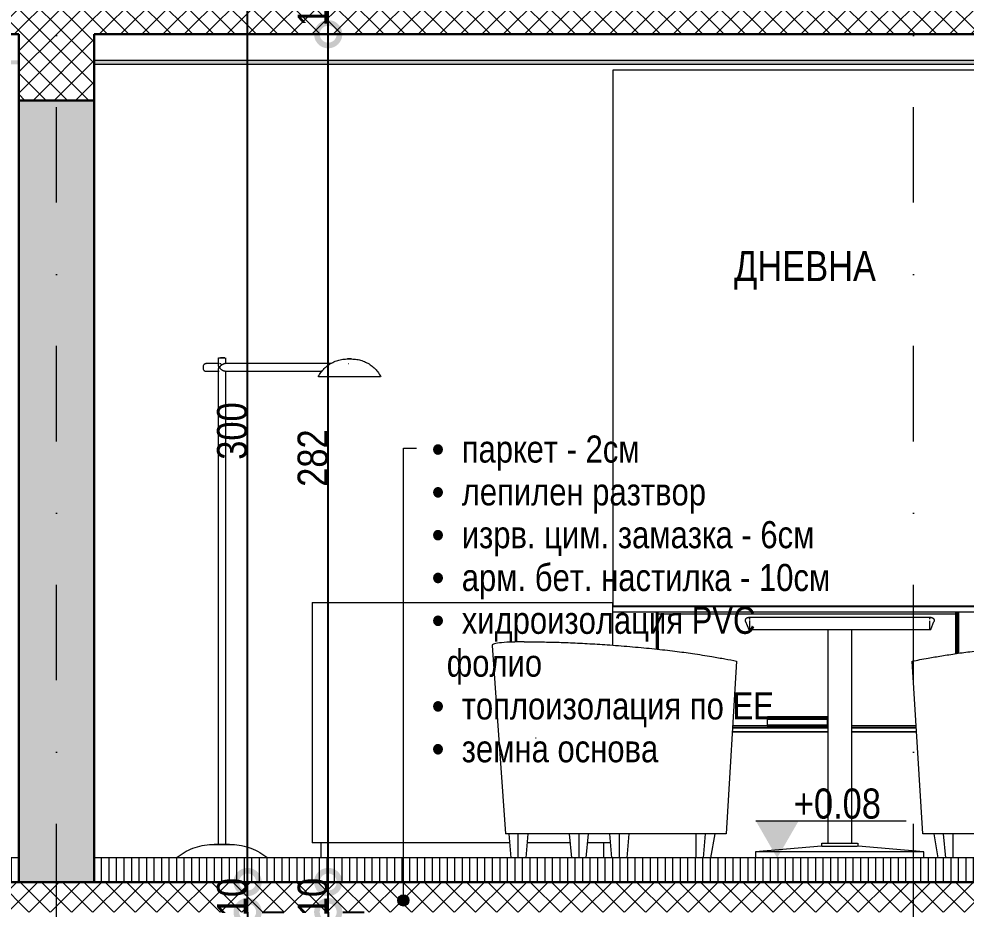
# Model space of a CAD drawing. Header units: centimetres. Extents: x 0 to 25250, y 0 to 2250.
# Drawn here: x 18758.3 to 19073.3, y 1381.4 to 1677.5 of the extents above; entities that cross this region are included whole.
import ezdxf

# ---------------------------------------------------------------- set-up
doc = ezdxf.new("R2010")
doc.units = ezdxf.units.CM
doc.linetypes.add('23-View-1$0$Dash', pattern=[31.75, 15.875, -15.875])
doc.linetypes.add('23-View-1$0$Dash dot', pattern=[79.375, 31.75, -23.8125, 0, -23.8125])
for name, color, linetype, lineweight in [('A-ANNO-DIMS', 7, 'Continuous', 9), ('A-ANNO-NOTE', 7, 'Continuous', 9), ('A-AREA-IDEN', 7, 'Continuous', 9), ('A-CLNG', 7, 'Continuous', 15), ('A-CLNG-PATT', 7, 'Continuous', 15), ('A-DETL', 7, 'Continuous', 9), ('A-FLOR-FNSH', 7, 'Continuous', 9), ('A-FLOR-LEVL', 7, 'Continuous', 9), ('A-FLOR-MCUT', 7, 'Continuous', 9), ('A-FLOR-PATT', 7, 'Continuous', 9), ('A-WALL', 7, 'Continuous', 9), ('A-WALL-PATT', 7, 'Continuous', 9), ('E-ELEC-EQPM', 7, 'Continuous', 9), ('E-LITE-EQPM', 7, 'Continuous', 9), ('G-ANNO-DIMS', 7, 'Continuous', 9), ('G-ANNO-TEXT', 7, 'Continuous', 9), ('I-FURN', 7, 'Continuous', 9), ('S-BEAM', 7, 'Continuous', 9), ('S-GRID', 7, 'Continuous', 9)]:
    doc.layers.add(name, color=color, linetype=linetype, lineweight=lineweight)
doc.styles.add('23-View-1$0$Arial Narrow', font='ARIALN.TTF', dxfattribs={"height": 10})
doc.styles.add('23-View-1$0$Arial Narrow_1', font='ARIALN.TTF', dxfattribs={"height": 10})
doc.styles.add('23-View-1$0$Arial Narrow_2', font='ARIALN.TTF', dxfattribs={"height": 9})
doc.dimstyles.new('23-View-1$0$TEC_DIM', dxfattribs={"dimscale": 30.48, "dimtxt": 10.23431, "dimasz": 0.492126, "dimexe": 0.393701, "dimexo": 0.246063, "dimgap": 0, "dimtad": 1, "dimdec": 0, "dimzin": 0, "dimdsep": 46, "dimtxsty": '23-View-1$0$Arial Narrow_1', "dimblk1": '23-View-1$0$_DotSmall', "dimblk2": '23-View-1$0$_DotSmall', "dimsah": 1, "dimcen": 0.09, "dimazin": 0, "dimtfac": 1, "dimtdec": 4, "dimtix": 1, "dimtmove": 0, "dimatfit": 3, "dimfxl": 1, "dimtvp": 1, "dimtolj": 1, "dimtzin": 0, "dimarcsym": 2})
pattern_1 = [(45, (18835.914, 1723.288), (-3.535534, 3.535534), []), (135, (18835.914, 1723.288), (-3.535534, -3.535534), [])]

# ---------------------------------------------------------------- blocks, each defined once
blk = doc.blocks.new('ШКАФ - ШКАФ-V1-Б-Б')
at = {"layer": 'I-FURN', "color": 253, "true_color": 0xaaaaaa}
for p, q in [((-649.09, 93), (-549.09, 93)), ((-649.09, 93), (-649.09, 13)), ((-549.09, 78.77), (-549.09, 93)), ((-583.44, 13), (-649.09, 13)), ((-646.09, 8), (-646.09, 13)), ((-563.3, 13), (-577.6, 13)), ((-549.85, 13), (-557.47, 13)), ((-552.09, 8), (-552.09, 13))]:
    blk.add_line(p, q, dxfattribs=at)
blk = doc.blocks.new('Furniture_Crescent_Armchair - 870x580x380mm-1673152-Б-Б')
at = {"layer": 'I-FURN', "color": 253, "true_color": 0xaaaaaa}
for p, q in [((-383.07, 79.85), (-378.82, 79.85)), ((-372.54, 16), (-368.16, 78.72)), ((-446.02, 16), (-449.48, 73.47)), ((-431.79, 16), (-446.02, 16)), ((-440.83, 8), (-442.24, 16)), ((-438.35, 8), (-439.06, 16)), ((-435.88, 8), (-435.88, 16)), ((-386.22, 16), (-431.79, 16)), ((-412.91, 8), (-413.62, 16)), ((-410.44, 8), (-410.44, 16)), ((-407.26, 16), (-407.96, 8)), ((-400.17, 16), (-399.46, 8)), ((-396.99, 8), (-396.99, 16)), ((-394.51, 8), (-393.81, 16)), ((-381.98, 16), (-386.22, 16)), ((-372.54, 16), (-381.98, 16)), ((-379.32, 8), (-380.03, 16)), ((-376.85, 16), (-376.85, 8)), ((-374.37, 8), (-373.67, 16)), ((-438.35, 8), (-440.83, 8)), ((-435.88, 8), (-438.35, 8)), ((-410.44, 8), (-412.91, 8)), ((-407.96, 8), (-410.44, 8)), ((-376.85, 8), (-379.32, 8)), ((-374.37, 8), (-376.85, 8))]:
    blk.add_line(p, q, dxfattribs=at)
at = {"layer": 'I-FURN', "color": 253, "true_color": 0xaaaaaa, "flags": 128}
blk.add_lwpolyline([(-382.77, 48), (-382.66, 48), (-382.56, 47.99)], dxfattribs=at)
at = {"layer": 'I-FURN', "color": 253, "true_color": 0xaaaaaa}
for points, knots in [([(-434.76, 76), (-433.97, 76.12), (-432.32, 76.35), (-428.74, 76.82), (-423.83, 77.39), (-417.42, 78.03), (-410.42, 78.63), (-403.07, 79.15), (-395.67, 79.55), (-389.98, 79.76), (-385.86, 79.84), (-383.97, 79.85), (-383.07, 79.85)], [0, 0, 0, 0, 0.058824, 0.117647, 0.235294, 0.352941, 0.470588, 0.602941, 0.735294, 0.867647, 0.933824, 1, 1, 1, 1]), ([(-368.21, 78.59), (-368.15, 78.68), (-368.13, 78.93), (-368.89, 79.29), (-371.03, 79.61), (-373.78, 79.78), (-376.5, 79.84), (-378.02, 79.85), (-378.82, 79.85)], [-0.5294118, -0.5294118, -0.5294118, -0.5294118, -0.4705882, -0.3529412, -0.2352941, -0.1176471, -0.0588235, 0, 0, 0, 0]), ([(-449.48, 73.47), (-447.86, 73.8), (-444.76, 74.38), (-439.75, 75.23), (-436.47, 75.74), (-434.76, 76)], [0, 0, 0, 0, 0.4, 0.7, 1, 1, 1, 1])]:
    blk.add_open_spline(points, degree=3, knots=knots, dxfattribs=at)
blk = doc.blocks.new('Furniture_Crescent_Armchair - 870x580x380mm-1824840-Б-Б')
at = {"layer": 'I-FURN', "color": 253, "true_color": 0xaaaaaa}
for p, q in [((-578.54, 79.85), (-574.3, 79.85)), ((-589.21, 78.72), (-584.82, 16)), ((-507.89, 73.47), (-511.35, 16)), ((-575.39, 16), (-584.82, 16)), ((-583.7, 16), (-582.99, 8)), ((-580.52, 8), (-580.52, 16)), ((-577.34, 16), (-578.04, 8)), ((-571.14, 16), (-575.39, 16)), ((-525.58, 16), (-571.14, 16)), ((-563.56, 16), (-562.86, 8)), ((-560.38, 16), (-560.38, 8)), ((-557.91, 8), (-557.2, 16)), ((-549.41, 8), (-550.11, 16)), ((-546.93, 16), (-546.93, 8)), ((-543.75, 16), (-544.46, 8)), ((-511.35, 16), (-525.58, 16)), ((-521.49, 16), (-521.49, 8)), ((-518.31, 16), (-519.02, 8)), ((-515.13, 16), (-516.54, 8)), ((-580.52, 8), (-582.99, 8)), ((-578.04, 8), (-580.52, 8)), ((-546.93, 8), (-549.41, 8)), ((-544.46, 8), (-546.93, 8)), ((-519.02, 8), (-521.49, 8)), ((-516.54, 8), (-519.02, 8))]:
    blk.add_line(p, q, dxfattribs=at)
at = {"layer": 'I-FURN', "color": 253, "true_color": 0xaaaaaa, "flags": 128}
blk.add_lwpolyline([(-574.8, 47.99), (-574.7, 48), (-574.6, 48)], dxfattribs=at)
at = {"layer": 'I-FURN', "color": 253, "true_color": 0xaaaaaa}
for points, knots in [([(-578.54, 79.85), (-579.45, 79.85), (-581.15, 79.84), (-584.14, 79.76), (-587.04, 79.55), (-589.02, 79.15), (-589.29, 78.79), (-589.16, 78.59)], [-1, -1, -1, -1, -0.9338235, -0.8676471, -0.7352941, -0.6029412, -0.4705882, -0.4705882, -0.4705882, -0.4705882]), ([(-574.3, 79.85), (-573.5, 79.85), (-571.83, 79.84), (-568.22, 79.78), (-563.26, 79.61), (-556.8, 79.29), (-549.78, 78.84), (-542.44, 78.26), (-535.08, 77.56), (-529.44, 76.92), (-525.37, 76.4), (-523.5, 76.13), (-522.61, 76)], [0, 0, 0, 0, 0.058824, 0.117647, 0.235294, 0.352941, 0.470588, 0.602941, 0.735294, 0.867647, 0.933824, 1, 1, 1, 1]), ([(-522.61, 76), (-520.33, 75.66), (-516.55, 75.06), (-511.71, 74.22), (-509.11, 73.72), (-507.89, 73.47)], [0, 0, 0, 0, 0.4, 0.7, 1, 1, 1, 1])]:
    blk.add_open_spline(points, degree=3, knots=knots, dxfattribs=at)
blk = doc.blocks.new('Furniture_Table_Cafe - Furniture_Table_Cafe-1825741-Б-Б')
at = {"layer": 'I-FURN', "color": 253, "true_color": 0xaaaaaa}
for p, q in [((-504.9, 86.64), (-503.89, 84)), ((-503.59, 88), (-503.59, 87.29)), ((-503.59, 87.01), (-503.59, 84)), ((-443.59, 87.43), (-443.59, 88)), ((-443.59, 84), (-443.59, 86.85)), ((-443.29, 84), (-442.27, 86.64)), ((-503.89, 84), (-473.59, 84)), ((-477.59, 84), (-477.59, 12.92)), ((-473.59, 84), (-443.29, 84)), ((-469.59, 12.92), (-469.59, 84)), ((-479.67, 12.92), (-479.67, 11.92)), ((-479.52, 12.92), (-473.59, 12.92)), ((-473.59, 12.92), (-467.66, 12.92)), ((-467.5, 11.92), (-467.5, 12.92)), ((-479.67, 11.92), (-501.59, 10)), ((-501.59, 10), (-501.59, 8)), ((-473.59, 10), (-501.43, 10)), ((-479.52, 11.92), (-473.59, 11.92)), ((-473.59, 11.92), (-467.66, 11.92)), ((-445.74, 10), (-473.59, 10)), ((-445.59, 10), (-467.5, 11.92)), ((-445.59, 8), (-445.59, 10))]:
    blk.add_line(p, q, dxfattribs=at)
at = {"layer": 'I-FURN', "color": 253, "true_color": 0xaaaaaa, "flags": 128}
for points in [[(-504.9, 86.64), (-504.91, 86.68), (-504.93, 86.72), (-504.94, 86.76), (-504.95, 86.79), (-504.95, 86.83), (-504.96, 86.87), (-504.96, 86.91), (-504.97, 86.95), (-504.97, 86.99), (-504.97, 87.03), (-504.96, 87.07), (-504.96, 87.11), (-504.96, 87.15), (-504.95, 87.19), (-504.94, 87.23), (-504.93, 87.27), (-504.92, 87.31), (-504.91, 87.35), (-504.89, 87.38), (-504.87, 87.42), (-504.86, 87.46), (-504.84, 87.49), (-504.82, 87.53), (-504.8, 87.56), (-504.77, 87.59), (-504.75, 87.62), (-504.72, 87.65), (-504.7, 87.68), (-504.67, 87.71), (-504.64, 87.74), (-504.61, 87.77), (-504.58, 87.79), (-504.55, 87.82), (-504.51, 87.84), (-504.48, 87.86), (-504.44, 87.88), (-504.41, 87.9), (-504.37, 87.91), (-504.34, 87.93), (-504.3, 87.94), (-504.26, 87.96), (-504.22, 87.97), (-504.18, 87.98), (-504.14, 87.98), (-504.1, 87.99), (-504.06, 88), (-504.02, 88), (-503.98, 88), (-503.97, 88)], [(-473.59, 88), (-474.8, 88), (-476.01, 88), (-477.22, 88), (-478.43, 88), (-479.62, 88), (-480.81, 88), (-481.98, 88), (-483.14, 88), (-484.29, 88), (-485.42, 88), (-486.53, 88), (-487.62, 88), (-488.68, 88), (-489.72, 88), (-490.74, 88), (-491.73, 88), (-492.69, 88), (-493.62, 88), (-494.52, 88), (-495.38, 88), (-496.21, 88), (-497, 88), (-497.76, 88), (-498.47, 88), (-499.15, 88), (-499.79, 88), (-500.38, 88), (-500.93, 88), (-501.44, 88), (-501.9, 88), (-502.32, 88), (-502.69, 88), (-503.02, 88), (-503.29, 88), (-503.53, 88), (-503.71, 88), (-503.84, 88), (-503.93, 88), (-503.97, 88), (-503.97, 88)], [(-503.97, 88), (-503.94, 88), (-503.87, 88), (-503.75, 88), (-503.58, 88), (-503.36, 88)], [(-443.21, 88), (-443.23, 88), (-443.3, 88), (-443.42, 88), (-443.59, 88), (-443.81, 88), (-444.08, 88), (-444.39, 88), (-444.75, 88), (-445.15, 88), (-445.6, 88), (-446.1, 88), (-446.64, 88), (-447.22, 88), (-447.85, 88), (-448.51, 88), (-449.22, 88), (-449.96, 88), (-450.75, 88), (-451.57, 88), (-452.42, 88), (-453.31, 88), (-454.23, 88), (-455.18, 88), (-456.16, 88), (-457.17, 88), (-458.21, 88), (-459.27, 88), (-460.35, 88), (-461.45, 88), (-462.58, 88), (-463.72, 88), (-464.88, 88), (-466.05, 88), (-467.23, 88), (-468.42, 88), (-469.62, 88), (-470.83, 88), (-472.04, 88), (-473.26, 88), (-473.59, 88)], [(-443.8, 88), (-443.65, 88), (-443.47, 88), (-443.33, 88), (-443.25, 88), (-443.21, 88), (-443.21, 88)], [(-443.21, 88), (-443.17, 88), (-443.13, 88), (-443.09, 87.99), (-443.05, 87.99), (-443.01, 87.98), (-442.97, 87.97), (-442.93, 87.96), (-442.89, 87.95), (-442.85, 87.94), (-442.82, 87.92), (-442.78, 87.9), (-442.74, 87.89), (-442.71, 87.87), (-442.68, 87.85), (-442.64, 87.83), (-442.61, 87.8), (-442.58, 87.78), (-442.55, 87.75), (-442.52, 87.72), (-442.49, 87.7), (-442.46, 87.67), (-442.44, 87.64), (-442.41, 87.61), (-442.39, 87.57), (-442.36, 87.54), (-442.34, 87.51), (-442.32, 87.47), (-442.31, 87.44), (-442.29, 87.4), (-442.27, 87.36), (-442.26, 87.32), (-442.25, 87.29), (-442.24, 87.25), (-442.23, 87.21), (-442.22, 87.17), (-442.21, 87.13), (-442.21, 87.09), (-442.21, 87.05), (-442.21, 87.01), (-442.21, 86.97), (-442.21, 86.93), (-442.21, 86.89), (-442.22, 86.85), (-442.22, 86.81), (-442.23, 86.77), (-442.24, 86.73), (-442.25, 86.7), (-442.27, 86.66), (-442.27, 86.64)]]:
    blk.add_lwpolyline(points, dxfattribs=at)
blk = doc.blocks.new('Fireplace - Type 1-2346596-Б-Б')
at = {"layer": 'E-ELEC-EQPM', "color": 254, "true_color": 0xcccccc}
for p, q in [((-549.09, 270), (-549.09, 91.71)), ((-419.09, 270), (-549.09, 270)), ((-419.09, 270), (-419.09, 91.71)), ((-419.09, 91.71), (-549.09, 91.71)), ((-549.09, 91.68), (-419.09, 91.68)), ((-549.09, 89.72), (-549.09, 91.68)), ((-419.09, 89.72), (-419.09, 91.68)), ((-419.09, 89.72), (-549.09, 89.72)), ((-534.62, 89.72), (-534.62, 77.49)), ((-534.62, 89.72), (-534.62, 77.49)), ((-534.57, 89.72), (-534.57, 77.48)), ((-534.55, 89.72), (-534.55, 77.48)), ((-534.55, 89.72), (-534.55, 77.48)), ((-534.54, 77.48), (-534.54, 89.68)), ((-534.54, 89.68), (-534.54, 89.02)), ((-534.54, 89.02), (-534.54, 89.68)), ((-534.54, 77.48), (-534.54, 89.02)), ((-534.54, 89.02), (-534.49, 89.02)), ((-534.49, 89.02), (-534.54, 89.02)), ((-534.52, 77.48), (-534.52, 89.72)), ((-534.52, 77.48), (-534.52, 89.72)), ((-534.49, 89.67), (-534.48, 89.71)), ((-534.48, 89.71), (-534.49, 89.67)), ((-534.49, 77.48), (-534.49, 89.67)), ((-534.49, 89.02), (-534.49, 89.67)), ((-534.49, 89.67), (-534.49, 89.02)), ((-534.49, 77.48), (-534.49, 89.02)), ((-534.48, 89.71), (-534.44, 89.73)), ((-534.44, 89.73), (-534.48, 89.71)), ((-534.48, 77.47), (-534.48, 89.71)), ((-534.45, 89.72), (-534.45, 77.47)), ((-534.45, 89.72), (-534.45, 77.47)), ((-534.45, 77.47), (-534.45, 89.72)), ((-534.44, 77.47), (-534.44, 89.72)), ((-534.12, 77.44), (-534.12, 89.72)), ((-534.1, 89.72), (-534.1, 89.12)), ((-534.1, 89.12), (-534.1, 89.72)), ((-434.44, 89.12), (-534.1, 89.12)), ((-434.44, 89.12), (-534.1, 89.12)), ((-534.04, 77.43), (-534.05, 89.72)), ((-534.05, 89.72), (-534.04, 77.43)), ((-434.94, 75.97), (-434.94, 89.72)), ((-434.58, 89.72), (-434.58, 76.02)), ((-434.58, 76.02), (-434.58, 89.72)), ((-434.54, 76.03), (-434.54, 89.72)), ((-434.51, 76.03), (-434.51, 89.72)), ((-434.51, 89.72), (-434.51, 76.03)), ((-434.44, 89.72), (-434.44, 89.12)), ((-434.44, 89.12), (-434.44, 89.72)), ((-434.19, 89.73), (-434.15, 89.71)), ((-434.15, 89.71), (-434.19, 89.73)), ((-434.19, 89.72), (-434.19, 76.08)), ((-434.18, 76.08), (-434.18, 89.72)), ((-434.18, 76.08), (-434.18, 89.72)), ((-434.18, 89.72), (-434.18, 76.08)), ((-434.15, 89.71), (-434.15, 76.08)), ((-434.15, 89.71), (-434.14, 89.67)), ((-434.14, 89.67), (-434.15, 89.71)), ((-434.14, 89.67), (-434.14, 76.09)), ((-434.14, 89.67), (-434.14, 89.02)), ((-434.14, 89.02), (-434.14, 89.67)), ((-434.14, 89.02), (-434.14, 76.09)), ((-434.14, 89.02), (-434.09, 89.02)), ((-434.09, 89.02), (-434.14, 89.02)), ((-434.11, 89.72), (-434.11, 76.09)), ((-434.11, 89.72), (-434.11, 76.09)), ((-434.09, 89.68), (-434.09, 76.09)), ((-434.09, 89.02), (-434.09, 89.68)), ((-434.09, 89.68), (-434.09, 89.02)), ((-434.09, 89.02), (-434.09, 76.09)), ((-434.08, 76.09), (-434.08, 89.72)), ((-434.08, 76.09), (-434.08, 89.72)), ((-434.06, 76.1), (-434.06, 89.72)), ((-434.01, 76.1), (-434.01, 89.72)), ((-434.01, 76.1), (-434.01, 89.72)), ((-497.67, 54.19), (-497.67, 54.99)), ((-497.67, 54.99), (-477.67, 54.99)), ((-497.67, 54.99), (-497.67, 54.49)), ((-496.17, 54.99), (-497.67, 54.99)), ((-497.67, 54.99), (-497.67, 54.99)), ((-497.67, 54.49), (-497.67, 54.19)), ((-477.67, 54.49), (-497.67, 54.49)), ((-497.67, 54.49), (-496.17, 54.49)), ((-497.67, 54.49), (-497.67, 54.49)), ((-497.67, 52.19), (-497.67, 54.19)), ((-497.67, 54.19), (-477.67, 54.19)), ((-497.67, 54.19), (-477.67, 54.19)), ((-497.67, 52.19), (-497.67, 54.19)), ((-496.97, 54.99), (-496.17, 54.99)), ((-496.97, 54.49), (-496.97, 54.99)), ((-496.97, 54.99), (-478.37, 54.99)), ((-496.97, 54.99), (-496.97, 54.99)), ((-496.97, 54.49), (-496.97, 54.99)), ((-496.17, 54.49), (-496.97, 54.49)), ((-496.97, 54.49), (-496.97, 54.49)), ((-478.37, 54.49), (-496.97, 54.49)), ((-479.17, 54.99), (-496.17, 54.99)), ((-496.17, 54.99), (-496.17, 54.49)), ((-496.17, 54.99), (-496.17, 54.49)), ((-496.17, 54.99), (-479.17, 54.99)), ((-496.17, 54.49), (-479.17, 54.49)), ((-479.17, 54.49), (-496.17, 54.49)), ((-479.17, 54.99), (-479.17, 54.49)), ((-477.67, 54.99), (-479.17, 54.99)), ((-479.17, 54.99), (-478.37, 54.99)), ((-479.17, 54.49), (-479.17, 54.99)), ((-479.17, 54.49), (-477.67, 54.49)), ((-478.37, 54.49), (-479.17, 54.49)), ((-478.37, 54.99), (-478.37, 54.49)), ((-478.37, 54.99), (-478.37, 54.99)), ((-478.37, 54.99), (-478.37, 54.49)), ((-478.37, 54.49), (-478.37, 54.49)), ((-477.67, 54.49), (-477.67, 54.99)), ((-477.67, 54.99), (-477.67, 54.99)), ((-477.67, 54.19), (-477.67, 54.99)), ((-477.67, 54.49), (-477.67, 54.49)), ((-477.67, 54.49), (-477.67, 54.19)), ((-477.67, 52.19), (-477.67, 54.19)), ((-477.67, 54.19), (-477.67, 52.19)), ((-509.22, 51.36), (-477.59, 51.36)), ((-509.22, 51.35), (-477.59, 51.35)), ((-509.22, 51.26), (-477.59, 51.26)), ((-509.22, 51.24), (-477.59, 51.24)), ((-477.59, 51.94), (-509.18, 51.94)), ((-509.18, 51.94), (-477.59, 51.94)), ((-477.67, 52.19), (-497.67, 52.19)), ((-497.67, 52.19), (-497.67, 51.38)), ((-497.67, 51.88), (-497.67, 52.19)), ((-497.67, 52.19), (-477.67, 52.19)), ((-497.67, 51.88), (-477.67, 51.88)), ((-477.67, 51.38), (-497.67, 51.38)), ((-477.67, 51.88), (-477.67, 52.19)), ((-477.67, 52.19), (-477.67, 51.38)), ((-448.19, 51.94), (-469.59, 51.94)), ((-469.59, 51.94), (-448.19, 51.94)), ((-469.59, 51.36), (-448.15, 51.36)), ((-469.59, 51.35), (-448.15, 51.35)), ((-469.59, 51.26), (-448.15, 51.26)), ((-469.59, 51.24), (-448.15, 51.24)), ((-477.59, 50), (-509.3, 50)), ((-509.3, 50), (-477.59, 50)), ((-448.07, 50), (-469.59, 50)), ((-469.59, 50), (-448.07, 50)), ((-419.09, 8), (-419.09, 16))]:
    blk.add_line(p, q, dxfattribs=at)
at = {"layer": 'E-ELEC-EQPM', "color": 254, "true_color": 0xcccccc, "flags": 128}
for points in [[(-534.54, 89.68), (-534.54, 89.7), (-534.53, 89.72)], [(-534.54, 89.02), (-534.54, 89.19), (-534.54, 89.35), (-534.54, 89.52), (-534.54, 89.68)], [(-534.49, 89.02), (-534.5, 89.02), (-534.52, 89.02), (-534.53, 89.02), (-534.54, 89.02)], [(-534.48, 89.71), (-534.48, 89.7), (-534.49, 89.69), (-534.49, 89.68), (-534.49, 89.67)], [(-534.49, 89.67), (-534.49, 89.51), (-534.49, 89.35), (-534.49, 89.19), (-534.49, 89.02)], [(-534.45, 89.72), (-534.46, 89.72), (-534.47, 89.72), (-534.48, 89.71)], [(-434.15, 89.71), (-434.16, 89.72), (-434.17, 89.72), (-434.18, 89.72)], [(-434.14, 89.67), (-434.14, 89.68), (-434.14, 89.69), (-434.15, 89.7), (-434.15, 89.71)], [(-434.14, 89.02), (-434.14, 89.19), (-434.14, 89.35), (-434.14, 89.51), (-434.14, 89.67)], [(-434.09, 89.02), (-434.1, 89.02), (-434.11, 89.02), (-434.12, 89.02), (-434.14, 89.02)], [(-434.1, 89.72), (-434.09, 89.7), (-434.09, 89.68)], [(-434.09, 89.68), (-434.09, 89.52), (-434.09, 89.35), (-434.09, 89.19), (-434.09, 89.02)]]:
    blk.add_lwpolyline(points, dxfattribs=at)
blk = doc.blocks.new('Spot Elevations - ELEVATION_PROJECT-150941-Б-Б')
at = {"layer": 'A-ANNO-NOTE'}
blk.add_hatch(color=256, dxfattribs=at).paths.add_polyline_path([(-428.74, 312.39), (-414.43, 312.39), (-421.59, 300)])
blk.add_line((-428.74, 312.39), (-378.74, 312.39), dxfattribs=at)
blk = doc.blocks.new('23-View-1$0$_DotSmall')
at = {"color": 0, "linetype": 'ByBlock', "const_width": 0.5}
blk.add_lwpolyline([(-0.0625, 0, 1), (0.0625, 0, 1)], format="xyb", close=True, dxfattribs=at)
blk = doc.blocks.new('*D3228')
at = {"layer": 'A-ANNO-DIMS', "color": 0, "lineweight": -2, "transparency": 16777216}
for p, q in [((18861.18, 1390.39), (18861.18, 1405.39)), ((18861.18, 1380.39), (18861.18, 1390.39)), ((18866.03, 1390.39), (18873.18, 1390.39)), ((18861.18, 1380.39), (18861.18, 1365.39)), ((18866.03, 1380.39), (18873.18, 1380.39))]:
    blk.add_line(p, q, dxfattribs=at)
at = {"layer": 'A-ANNO-DIMS', "color": 0, "lineweight": -2, "transparency": 16777216, "xscale": 15, "yscale": 15, "zscale": 15}
for p, rotation in [((18861.18, 1390.39), 270), ((18861.18, 1380.39), 90)]:
    blk.add_blockref('23-View-1$0$_DotSmall', p, dxfattribs=dict(at, rotation=rotation))
at = {"layer": 'A-ANNO-DIMS', "color": 0, "transparency": 16777216, "insert": (18856.07, 1385.39), "char_height": 10, "width": 15.2053, "attachment_point": 5, "rotation": 90, "style": '23-View-1$0$Arial Narrow_1'}
blk.add_mtext('\\A1;10', dxfattribs=at)
blk = doc.blocks.new('*D3229')
at = {"layer": 'A-ANNO-DIMS', "color": 0, "lineweight": -2, "transparency": 16777216}
for p, q in [((18861.18, 1390.39), (18861.18, 1672.39)), ((18866.03, 1672.39), (18873.18, 1672.39)), ((18866.03, 1390.39), (18873.18, 1390.39))]:
    blk.add_line(p, q, dxfattribs=at)
at = {"layer": 'A-ANNO-DIMS', "color": 0, "lineweight": -2, "transparency": 16777216, "xscale": 15, "yscale": 15, "zscale": 15}
for p, rotation in [((18861.18, 1672.39), 90), ((18861.18, 1390.39), 270)]:
    blk.add_blockref('23-View-1$0$_DotSmall', p, dxfattribs=dict(at, rotation=rotation))
at = {"layer": 'A-ANNO-DIMS', "color": 0, "transparency": 16777216, "insert": (18856.07, 1531.39), "char_height": 10, "width": 22.8079, "attachment_point": 5, "rotation": 90, "style": '23-View-1$0$Arial Narrow_1'}
blk.add_mtext('\\A1;282', dxfattribs=at)
blk = doc.blocks.new('*D3230')
at = {"layer": 'A-ANNO-DIMS', "color": 0, "lineweight": -2, "transparency": 16777216}
for p, q in [((18861.18, 1672.39), (18861.18, 1690.39)), ((18866.03, 1690.39), (18873.18, 1690.39)), ((18866.03, 1672.39), (18873.18, 1672.39))]:
    blk.add_line(p, q, dxfattribs=at)
at = {"layer": 'A-ANNO-DIMS', "color": 0, "lineweight": -2, "transparency": 16777216, "xscale": 15, "yscale": 15, "zscale": 15}
for p, rotation in [((18861.18, 1690.39), 90), ((18861.18, 1672.39), 270)]:
    blk.add_blockref('23-View-1$0$_DotSmall', p, dxfattribs=dict(at, rotation=rotation))
at = {"layer": 'A-ANNO-DIMS', "color": 0, "transparency": 16777216, "insert": (18856.07, 1681.39), "char_height": 10, "width": 15.2053, "attachment_point": 5, "rotation": 90, "style": '23-View-1$0$Arial Narrow_1'}
blk.add_mtext('\\A1;18', dxfattribs=at)
blk = doc.blocks.new('*D3236')
at = {"layer": 'A-ANNO-DIMS', "color": 0, "lineweight": -2, "transparency": 16777216}
for p, q in [((18834.37, 1390.39), (18834.37, 1405.39)), ((18834.37, 1380.39), (18834.37, 1390.39)), ((18839.22, 1390.39), (18846.37, 1390.39)), ((18834.37, 1380.39), (18834.37, 1365.39)), ((18839.22, 1380.39), (18846.37, 1380.39))]:
    blk.add_line(p, q, dxfattribs=at)
at = {"layer": 'A-ANNO-DIMS', "color": 0, "lineweight": -2, "transparency": 16777216, "xscale": 15, "yscale": 15, "zscale": 15}
for p, rotation in [((18834.37, 1390.39), 270), ((18834.37, 1380.39), 90)]:
    blk.add_blockref('23-View-1$0$_DotSmall', p, dxfattribs=dict(at, rotation=rotation))
at = {"layer": 'A-ANNO-DIMS', "color": 0, "transparency": 16777216, "insert": (18829.27, 1385.39), "char_height": 10, "width": 15.2053, "attachment_point": 5, "rotation": 90, "style": '23-View-1$0$Arial Narrow_1'}
blk.add_mtext('\\A1;10', dxfattribs=at)
blk = doc.blocks.new('*D3237')
at = {"layer": 'A-ANNO-DIMS', "color": 0, "lineweight": -2, "transparency": 16777216}
for p, q in [((18834.37, 1390.39), (18834.37, 1690.39)), ((18839.22, 1690.39), (18846.37, 1690.39)), ((18839.22, 1390.39), (18846.37, 1390.39))]:
    blk.add_line(p, q, dxfattribs=at)
at = {"layer": 'A-ANNO-DIMS', "color": 0, "lineweight": -2, "transparency": 16777216, "xscale": 15, "yscale": 15, "zscale": 15}
for p, rotation in [((18834.37, 1690.39), 90), ((18834.37, 1390.39), 270)]:
    blk.add_blockref('23-View-1$0$_DotSmall', p, dxfattribs=dict(at, rotation=rotation))
at = {"layer": 'A-ANNO-DIMS', "color": 0, "transparency": 16777216, "insert": (18829.27, 1540.39), "char_height": 10, "width": 22.8079, "attachment_point": 5, "rotation": 90, "style": '23-View-1$0$Arial Narrow_1'}
blk.add_mtext('\\A1;300', dxfattribs=at)
blk = doc.blocks.new('Stehleuchte Verlängerungsarm - 1521lm _ 2700K _ 1600x600mm-1640303-Б-Б')
at = {"layer": 'E-LITE-EQPM', "lineweight": 5}
for p, q in [((-680.37, 174.35), (-680.37, 172.06)), ((-680.17, 174.35), (-679.99, 174.35)), ((-679.99, 174.35), (-678.15, 174.35)), ((-679.65, 174.35), (-679.72, 174.35)), ((-679.49, 174.35), (-679.59, 174.35)), ((-679.23, 174.35), (-679.48, 174.35)), ((-678.64, 174.35), (-679.21, 174.35)), ((-678.15, 174.35), (-678.54, 174.35)), ((-677.76, 172.4), (-677.76, 174.35)), ((-680, 172.44), (-684.47, 172.44)), ((-680.37, 170.29), (-680.37, 12.48)), ((-642.9, 172.44), (-678.16, 172.44)), ((-636.93, 172.39), (-637.13, 172.4)), ((-684.47, 169.9), (-680, 169.9)), ((-678.16, 169.9), (-645.75, 169.9)), ((-677.76, 12.48), (-677.76, 169.95)), ((-644.03, 168), (-646.95, 168)), ((-626.36, 168), (-644.03, 168))]:
    blk.add_line(p, q, dxfattribs=at)
at = {"layer": 'E-LITE-EQPM', "lineweight": 5, "flags": 128}
for points in [[(-647.08, 168), (-646.87, 168.39), (-646.65, 168.76), (-646.42, 169.13), (-646.17, 169.49), (-645.9, 169.83), (-645.62, 170.17), (-645.33, 170.5), (-645.03, 170.81), (-644.71, 171.11), (-644.39, 171.4), (-644.05, 171.67), (-643.7, 171.93), (-643.34, 172.18), (-642.97, 172.41), (-642.59, 172.63), (-642.2, 172.83), (-641.81, 173.02), (-641.4, 173.19), (-641, 173.34), (-640.58, 173.48), (-640.16, 173.6), (-639.74, 173.71), (-639.31, 173.79), (-638.88, 173.86), (-638.45, 173.92), (-638.01, 173.95), (-637.57, 173.97), (-637.35, 173.97)], [(-637.14, 173.97), (-637.16, 173.97), (-637.18, 173.97), (-637.2, 173.97), (-637.22, 173.97), (-637.23, 173.97), (-637.25, 173.97), (-637.26, 173.97), (-637.27, 173.97), (-637.29, 173.97), (-637.3, 173.97), (-637.31, 173.97), (-637.32, 173.97), (-637.32, 173.97), (-637.33, 173.97), (-637.34, 173.97), (-637.34, 173.97), (-637.34, 173.97), (-637.35, 173.97), (-637.35, 173.97), (-637.35, 173.97)], [(-637.35, 173.97), (-637.35, 173.97), (-637.35, 173.97), (-637.34, 173.97), (-637.34, 173.97), (-637.33, 173.97), (-637.33, 173.97), (-637.32, 173.97), (-637.31, 173.97), (-637.3, 173.97), (-637.29, 173.97), (-637.28, 173.97), (-637.27, 173.97), (-637.26, 173.97), (-637.24, 173.97), (-637.23, 173.97), (-637.21, 173.97), (-637.19, 173.97), (-637.18, 173.97), (-637.16, 173.97), (-637.14, 173.97), (-637.12, 173.97), (-637.1, 173.97), (-637.07, 173.97), (-637.05, 173.97), (-637.03, 173.97), (-637.01, 173.97), (-636.98, 173.97), (-636.96, 173.97), (-636.93, 173.97), (-636.91, 173.97), (-636.88, 173.97), (-636.85, 173.97), (-636.83, 173.97), (-636.8, 173.97), (-636.77, 173.97), (-636.75, 173.97), (-636.72, 173.97), (-636.69, 173.97), (-636.66, 173.97), (-636.63, 173.97), (-636.61, 173.97), (-636.58, 173.97), (-636.55, 173.97), (-636.52, 173.97), (-636.5, 173.97), (-636.47, 173.97), (-636.44, 173.97), (-636.42, 173.97), (-636.39, 173.97), (-636.37, 173.97), (-636.34, 173.97), (-636.32, 173.97), (-636.29, 173.97), (-636.27, 173.97), (-636.25, 173.97), (-636.22, 173.97), (-636.2, 173.97), (-636.18, 173.97), (-636.16, 173.97)], [(-635.96, 173.97), (-635.96, 173.97), (-635.96, 173.97), (-635.97, 173.97), (-635.97, 173.97), (-635.97, 173.97), (-635.98, 173.97), (-635.99, 173.97), (-636, 173.97), (-636.01, 173.97), (-636.02, 173.97), (-636.03, 173.97), (-636.04, 173.97), (-636.05, 173.97), (-636.07, 173.97), (-636.08, 173.97), (-636.1, 173.97), (-636.12, 173.97), (-636.13, 173.97), (-636.15, 173.97), (-636.17, 173.97), (-636.19, 173.97), (-636.21, 173.97), (-636.23, 173.97), (-636.26, 173.97), (-636.28, 173.97), (-636.3, 173.97), (-636.33, 173.97), (-636.35, 173.97), (-636.38, 173.97), (-636.4, 173.97), (-636.43, 173.97), (-636.46, 173.97), (-636.48, 173.97), (-636.51, 173.97), (-636.54, 173.97), (-636.56, 173.97), (-636.59, 173.97), (-636.62, 173.97), (-636.65, 173.97), (-636.67, 173.97), (-636.7, 173.97), (-636.73, 173.97), (-636.76, 173.97), (-636.78, 173.97), (-636.81, 173.97), (-636.84, 173.97), (-636.87, 173.97), (-636.89, 173.97), (-636.92, 173.97), (-636.94, 173.97), (-636.97, 173.97), (-636.99, 173.97), (-637.02, 173.97), (-637.04, 173.97), (-637.06, 173.97), (-637.08, 173.97), (-637.11, 173.97), (-637.13, 173.97), (-637.14, 173.97)], [(-636.16, 173.97), (-636.14, 173.97), (-636.13, 173.97), (-636.11, 173.97), (-636.09, 173.97), (-636.08, 173.97), (-636.06, 173.97), (-636.05, 173.97), (-636.03, 173.97), (-636.02, 173.97), (-636.01, 173.97), (-636, 173.97), (-635.99, 173.97), (-635.99, 173.97), (-635.98, 173.97), (-635.97, 173.97), (-635.97, 173.97), (-635.96, 173.97), (-635.96, 173.97), (-635.96, 173.97), (-635.96, 173.97)], [(-635.96, 173.97), (-635.52, 173.96), (-635.09, 173.94), (-634.65, 173.89), (-634.22, 173.83), (-633.79, 173.75), (-633.37, 173.66), (-632.94, 173.55), (-632.53, 173.42), (-632.12, 173.27), (-631.71, 173.11), (-631.31, 172.93), (-630.92, 172.74), (-630.54, 172.53), (-630.16, 172.3), (-629.8, 172.06), (-629.44, 171.81), (-629.1, 171.54), (-628.76, 171.26), (-628.44, 170.97), (-628.13, 170.66), (-627.83, 170.34), (-627.55, 170.01), (-627.28, 169.67), (-627.02, 169.32), (-626.78, 168.95), (-626.55, 168.58), (-626.34, 168.2), (-626.23, 168)], [(-694.31, 8), (-693.67, 8.5), (-693.02, 8.96), (-692.34, 9.41), (-691.65, 9.82), (-690.94, 10.21), (-690.22, 10.57), (-689.48, 10.9), (-688.73, 11.2), (-687.97, 11.47), (-687.2, 11.71), (-686.42, 11.92), (-685.63, 12.09), (-684.84, 12.24), (-684.04, 12.35), (-683.24, 12.43), (-682.43, 12.48), (-681.62, 12.5), (-681.61, 12.5)], [(-677.27, 12.5), (-677.35, 12.5), (-677.42, 12.5), (-677.5, 12.5), (-677.58, 12.5), (-677.67, 12.5), (-677.75, 12.5), (-677.84, 12.5), (-677.93, 12.5), (-678.02, 12.5), (-678.11, 12.5), (-678.21, 12.5), (-678.31, 12.5), (-678.4, 12.5), (-678.5, 12.5), (-678.6, 12.5), (-678.7, 12.5), (-678.8, 12.5), (-678.9, 12.5), (-679.01, 12.5), (-679.11, 12.5), (-679.21, 12.5), (-679.31, 12.5), (-679.41, 12.5), (-679.51, 12.5), (-679.61, 12.5), (-679.71, 12.5), (-679.81, 12.5), (-679.9, 12.5), (-680, 12.5), (-680.09, 12.5), (-680.19, 12.5), (-680.28, 12.5), (-680.36, 12.5), (-680.45, 12.5), (-680.53, 12.5), (-680.62, 12.5), (-680.7, 12.5), (-680.77, 12.5), (-680.85, 12.5), (-680.92, 12.5), (-680.99, 12.5), (-681.05, 12.5), (-681.11, 12.5), (-681.17, 12.5), (-681.23, 12.5), (-681.28, 12.5), (-681.33, 12.5), (-681.37, 12.5), (-681.41, 12.5), (-681.45, 12.5), (-681.48, 12.5), (-681.51, 12.5), (-681.54, 12.5), (-681.56, 12.5), (-681.58, 12.5), (-681.59, 12.5), (-681.6, 12.5), (-681.61, 12.5), (-681.61, 12.5)], [(-681.61, 12.5), (-681.61, 12.5), (-681.6, 12.5), (-681.59, 12.5), (-681.58, 12.5), (-681.56, 12.5), (-681.54, 12.5), (-681.51, 12.5), (-681.48, 12.5), (-681.45, 12.5), (-681.41, 12.5), (-681.37, 12.5), (-681.32, 12.5), (-681.27, 12.5), (-681.22, 12.5), (-681.17, 12.5), (-681.11, 12.5), (-681.04, 12.5), (-680.98, 12.5), (-680.91, 12.5), (-680.87, 12.5)], [(-680.87, 12.5), (-680.79, 12.5), (-680.72, 12.5), (-680.64, 12.5), (-680.56, 12.5), (-680.47, 12.5), (-680.39, 12.5), (-680.3, 12.5), (-680.21, 12.5), (-680.12, 12.5), (-680.02, 12.5), (-679.93, 12.5), (-679.83, 12.5), (-679.74, 12.5), (-679.64, 12.5), (-679.54, 12.5), (-679.44, 12.5), (-679.34, 12.5), (-679.24, 12.5), (-679.13, 12.5), (-679.03, 12.5), (-678.93, 12.5), (-678.83, 12.5), (-678.73, 12.5), (-678.63, 12.5), (-678.53, 12.5), (-678.43, 12.5), (-678.33, 12.5), (-678.24, 12.5), (-678.14, 12.5), (-678.05, 12.5), (-677.95, 12.5), (-677.86, 12.5), (-677.78, 12.5), (-677.69, 12.5), (-677.61, 12.5), (-677.52, 12.5), (-677.44, 12.5), (-677.37, 12.5), (-677.29, 12.5), (-677.22, 12.5), (-677.15, 12.5), (-677.09, 12.5), (-677.03, 12.5), (-676.97, 12.5), (-676.91, 12.5), (-676.86, 12.5), (-676.81, 12.5), (-676.77, 12.5), (-676.73, 12.5), (-676.69, 12.5), (-676.66, 12.5), (-676.63, 12.5), (-676.6, 12.5), (-676.58, 12.5), (-676.56, 12.5), (-676.55, 12.5), (-676.54, 12.5), (-676.53, 12.5), (-676.53, 12.5)], [(-676.53, 12.5), (-676.53, 12.5), (-676.54, 12.5), (-676.55, 12.5), (-676.56, 12.5), (-676.58, 12.5), (-676.6, 12.5), (-676.63, 12.5), (-676.66, 12.5), (-676.69, 12.5), (-676.73, 12.5), (-676.77, 12.5), (-676.82, 12.5), (-676.87, 12.5), (-676.92, 12.5), (-676.97, 12.5), (-677.03, 12.5), (-677.09, 12.5), (-677.16, 12.5), (-677.23, 12.5), (-677.27, 12.5)], [(-676.53, 12.5), (-675.72, 12.48), (-674.92, 12.43), (-674.11, 12.35), (-673.31, 12.24), (-672.52, 12.09), (-671.73, 11.92), (-670.95, 11.71), (-670.18, 11.47), (-669.42, 11.2), (-668.67, 10.9), (-667.93, 10.57), (-667.21, 10.22), (-666.5, 9.83), (-665.81, 9.41), (-665.13, 8.97), (-664.48, 8.5), (-663.84, 8.01), (-663.83, 8)]]:
    blk.add_lwpolyline(points, dxfattribs=at)
at = {"layer": 'E-LITE-EQPM', "lineweight": 5}
for start_param, end_param in [(6.058786, 7.853982), (1.570796, 3.365992)]:
    blk.add_ellipse((-684.47, 171.17), major_axis=(0, 1.27), ratio=0.707107, start_param=start_param, end_param=end_param, dxfattribs=at)
for points, knots in [([(-680.18, 172.41), (-680.2, 172.4), (-680.24, 172.38), (-680.29, 172.34), (-680.32, 172.29), (-680.34, 172.26), (-680.35, 172.23), (-680.36, 172.2), (-680.37, 172.15), (-680.38, 172.07), (-680.37, 171.94), (-680.34, 171.81), (-680.3, 171.69), (-680.27, 171.6), (-680.23, 171.5), (-680.19, 171.36), (-680.16, 171.25), (-680.14, 171.17)], [0.5555556, 0.5555556, 0.5555556, 0.5555556, 0.5833333, 0.6111111, 0.6388889, 0.6527778, 0.6666667, 0.6805556, 0.6944444, 0.7222222, 0.7777778, 0.8333333, 0.8611111, 0.8888889, 0.9166667, 0.9444444, 1, 1, 1, 1]), ([(-680.14, 171.17), (-680.16, 171.1), (-680.19, 170.99), (-680.23, 170.85), (-680.27, 170.75), (-680.3, 170.66), (-680.34, 170.54), (-680.37, 170.41), (-680.38, 170.29), (-680.37, 170.23), (-680.37, 170.21)], [0, 0, 0, 0, 0.0555556, 0.0833333, 0.1111111, 0.1388889, 0.1666667, 0.2222222, 0.2777778, 0.2945253, 0.2945253, 0.2945253, 0.2945253]), ([(-679.82, 171.17), (-679.79, 171.25), (-679.74, 171.36), (-679.66, 171.5), (-679.59, 171.6), (-679.51, 171.69), (-679.39, 171.81), (-679.23, 171.94), (-679.07, 172.07), (-678.94, 172.15), (-678.87, 172.2), (-678.82, 172.23), (-678.76, 172.26), (-678.69, 172.29), (-678.6, 172.34), (-678.49, 172.38), (-678.38, 172.42), (-678.28, 172.43), (-678.18, 172.44), (-678.09, 172.44), (-678.04, 172.43), (-678.02, 172.43)], [0, 0, 0, 0, 0.0555556, 0.0833333, 0.1111111, 0.1388889, 0.1666667, 0.2222222, 0.2777778, 0.3055556, 0.3194444, 0.3333333, 0.3472222, 0.3611111, 0.3888889, 0.4166667, 0.4444444, 0.4722222, 0.5, 0.5277778, 0.5555556, 0.5555556, 0.5555556, 0.5555556]), ([(-678.02, 169.92), (-678.04, 169.92), (-678.09, 169.91), (-678.18, 169.91), (-678.28, 169.92), (-678.38, 169.93), (-678.49, 169.97), (-678.6, 170.01), (-678.69, 170.06), (-678.76, 170.09), (-678.82, 170.12), (-678.87, 170.15), (-678.94, 170.2), (-679.07, 170.28), (-679.23, 170.41), (-679.39, 170.54), (-679.51, 170.66), (-679.59, 170.75), (-679.66, 170.85), (-679.74, 170.99), (-679.79, 171.1), (-679.82, 171.17)], [0.4444444, 0.4444444, 0.4444444, 0.4444444, 0.4722222, 0.5, 0.5277778, 0.5555556, 0.5833333, 0.6111111, 0.6388889, 0.6527778, 0.6666667, 0.6805556, 0.6944444, 0.7222222, 0.7777778, 0.8333333, 0.8611111, 0.8888889, 0.9166667, 0.9444444, 1, 1, 1, 1]), ([(-679.41, 172.26), (-679.43, 172.27), (-679.47, 172.29), (-679.54, 172.32), (-679.64, 172.37), (-679.72, 172.39), (-679.76, 172.41)], [0.33333333, 0.33333333, 0.33333333, 0.33333333, 0.34722222, 0.36111111, 0.38888889, 0.42306625, 0.42306625, 0.42306625, 0.42306625]), ([(-679.23, 172.14), (-679.25, 172.16), (-679.3, 172.19), (-679.35, 172.22), (-679.38, 172.24), (-679.38, 172.24)], [0.28476567, 0.28476567, 0.28476567, 0.28476567, 0.30555556, 0.31944444, 0.32585149, 0.32585149, 0.32585149, 0.32585149])]:
    blk.add_open_spline(points, degree=3, knots=knots, dxfattribs=at)

msp = doc.modelspace()

# ---------------------------------------------------------------- hatches: boundary and pattern name
at = {"layer": 'A-CLNG-PATT', "true_color": 0xffff80}
h = msp.add_hatch(color=51, dxfattribs=at)
h.paths.add_polyline_path([(18860.39, 1662.39), (19243.32, 1662.39), (19243.32, 1663.64), (18783.32, 1663.64), (18783.32, 1662.39), (18835.6, 1662.39)])
h.paths.add_polyline_path([(18565.96, 1662.39), (18758.32, 1662.39), (18758.32, 1663.64), (18565.96, 1663.64)])
at = {"layer": 'A-FLOR-PATT'}
h = msp.add_hatch(dxfattribs=at)
h.set_pattern_fill('FP1_1', color=256, style=0, pattern_type=2)
h.set_pattern_definition(pattern_1)
h.paths.add_polyline_path([(18565.96, 1672.39), (19283.32, 1672.39), (19283.32, 1690.39), (18565.96, 1690.39), (18565.96, 1677.7)])
at = {"layer": 'A-FLOR-PATT', "true_color": 0x787878}
h = msp.add_hatch(dxfattribs=at)
h.set_pattern_fill('FP1_11', color=8, angle=-90, style=0, pattern_type=2)
h.set_pattern_definition([(270, (18790.819, 1398.392), (2.5, 2e-16), [])])
h.paths.add_polyline_path([(19281.94, 1390.39), (19283.32, 1390.39), (19283.32, 1398.39), (18783.32, 1398.39), (18783.32, 1390.39), (19257.15, 1390.39)])
h.paths.add_polyline_path([(18562.83, 1390.39), (18758.32, 1390.39), (18758.32, 1398.39), (18560.81, 1398.39), (18560.81, 1390.39)])
at = {"layer": 'A-FLOR-PATT'}
h = msp.add_hatch(dxfattribs=at)
h.set_pattern_fill('FP1_1', color=256, style=0, pattern_type=2)
h.set_pattern_definition(pattern_1)
h.paths.add_polyline_path([(18328.32, 1380.39), (19283.32, 1380.39), (19283.32, 1390.39), (18268.32, 1390.39), (18268.32, 1380.39), (18318.32, 1380.39)])
at = {"layer": 'A-WALL-PATT', "true_color": 0x808080}
msp.add_hatch(color=8, dxfattribs=at).paths.add_polyline_path([(18758.32, 1390.39), (18783.32, 1390.39), (18783.32, 1650.39), (18758.32, 1650.39), (18758.32, 1398.39)])
at = {"layer": 'G-ANNO-TEXT'}
h = msp.add_hatch(color=256, dxfattribs=at)
edge = h.paths.add_edge_path()
edge.add_arc((18886.17, 1384.26), 1.87, 0, 360)
at = {"layer": 'S-BEAM'}
h = msp.add_hatch(dxfattribs=at)
h.set_pattern_fill('FP1_1', color=256, style=0, pattern_type=2)
h.set_pattern_definition(pattern_1)
h.paths.add_polyline_path([(18783.32, 1650.39), (18783.32, 1672.39), (18758.32, 1672.39), (18758.32, 1650.39), (18761.2, 1650.39)])

# ---------------------------------------------------------------- linework, layer by layer
at = {"layer": 'A-CLNG', "lineweight": 5}
for p, q in [((19243.32, 1663.64), (18783.32, 1663.64)), ((18783.32, 1663.64), (18783.32, 1662.39)), ((18783.32, 1662.39), (19243.32, 1662.39))]:
    msp.add_line(p, q, dxfattribs=at)
at = {"layer": 'A-DETL', "color": 7, "lineweight": 30}
for p, q in [((18758.32, 1650.39), (18783.32, 1650.39)), ((18928.32, 1390.39), (18758.32, 1390.39))]:
    msp.add_line(p, q, dxfattribs=at)
at = {"layer": 'A-FLOR-FNSH', "lineweight": 30}
for p, q in [((18565.96, 1672.39), (18758.32, 1672.39)), ((18783.32, 1672.39), (19258.32, 1672.39)), ((18758.32, 1390.39), (18758.32, 1398.39)), ((18783.32, 1398.39), (18783.32, 1390.39)), ((18758.32, 1390.39), (18268.32, 1390.39)), ((18783.32, 1390.39), (19283.32, 1390.39))]:
    msp.add_line(p, q, dxfattribs=at)
at = {"layer": 'A-FLOR-FNSH'}
for p, q in [((18758.32, 1398.39), (18560.81, 1398.39)), ((18921.91, 1398.39), (18783.32, 1398.39)), ((18955.5, 1398.39), (18926.86, 1398.39)), ((18983.41, 1398.39), (18960.45, 1398.39)), ((19064.08, 1398.39), (18988.36, 1398.39)), ((19091.99, 1398.39), (19069.03, 1398.39))]:
    msp.add_line(p, q, dxfattribs=at)
at = {"layer": 'A-FLOR-LEVL', "linetype": '23-View-1$0$Dash'}
msp.add_line((18187.39, 1390.39), (19681.65, 1390.39), dxfattribs=at)
at = {"layer": 'A-FLOR-MCUT'}
msp.add_line((18783.32, 1390.39), (18758.32, 1390.39), dxfattribs=at)
at = {"layer": 'A-WALL', "lineweight": 30}
for p, q in [((18758.32, 1650.39), (18758.32, 1398.39)), ((18783.32, 1398.39), (18783.32, 1650.39))]:
    msp.add_line(p, q, dxfattribs=at)
at = {"layer": 'A-WALL'}
msp.add_line((18783.32, 1650.39), (18758.32, 1650.39), dxfattribs=at)
at = {"layer": 'G-ANNO-TEXT'}
for p, q in [((18886.17, 1534.74), (18890.59, 1534.74)), ((18886.17, 1384.26), (18886.17, 1534.74))]:
    msp.add_line(p, q, dxfattribs=at)
msp.add_circle((18886.17, 1384.26), 1.87, dxfattribs=at)
at = {"layer": 'S-BEAM', "lineweight": 30}
for p, q in [((18758.32, 1672.39), (18758.32, 1650.39)), ((18783.32, 1650.39), (18783.32, 1672.39))]:
    msp.add_line(p, q, dxfattribs=at)
at = {"layer": 'S-GRID', "color": 1, "linetype": '23-View-1$0$Dash dot', "lineweight": 18, "true_color": 0xff0000}
for p, q in [((18770.82, 1298.52), (18770.82, 2040.16)), ((19055.82, 1298.52), (19055.82, 2040.16))]:
    msp.add_line(p, q, dxfattribs=at)

# ---------------------------------------------------------------- block references
at = {"layer": 'E-ELEC-EQPM', "color": 254, "true_color": 0xcccccc}
msp.add_blockref('Fireplace - Type 1-2346596-Б-Б', (19504.91, 1390.39), dxfattribs=at)
at = {"layer": 'E-LITE-EQPM', "lineweight": 5}
msp.add_blockref('Stehleuchte Verlängerungsarm - 1521lm _ 2700K _ 1600x600mm-1640303-Б-Б', (19504.91, 1390.39), dxfattribs=at)
at = {"layer": 'G-ANNO-DIMS'}
msp.add_blockref('Spot Elevations - ELEVATION_PROJECT-150941-Б-Б', (19432.1, 1098.39), dxfattribs=at)
at = {"layer": 'I-FURN', "color": 253, "true_color": 0xaaaaaa}
for name in ['ШКАФ - ШКАФ-V1-Б-Б', 'Furniture_Table_Cafe - Furniture_Table_Cafe-1825741-Б-Б', 'Furniture_Crescent_Armchair - 870x580x380mm-1824840-Б-Б', 'Furniture_Crescent_Armchair - 870x580x380mm-1673152-Б-Б']:
    msp.add_blockref(name, (19504.91, 1390.39), dxfattribs=at)

# ---------------------------------------------------------------- texts
at = {"layer": 'A-AREA-IDEN', "insert": (19019.75, 1587.36), "char_height": 10, "width": 48.6, "attachment_point": 8, "line_spacing_factor": 0.949189, "style": '23-View-1$0$Arial Narrow'}
msp.add_mtext('\\pt63.5,127,190.5,254,317.5,381,444.5,508,571.5,635,698.5,762,825.5,889,952.5,1016,1079.5,1143,1206.5,1270,1333.5,1397,1460.5,1524,1587.5,1651,1714.5,1778,1841.5,1905,1968.5,2032;{\\fArial Narrow|b0|i0|c204|p34;ДНЕВНА}', dxfattribs=at)
at = {"layer": 'G-ANNO-DIMS', "insert": (19016.03, 1421.48), "char_height": 10, "width": 34.7536, "attachment_point": 1, "line_spacing_factor": 0.974696, "style": '23-View-1$0$Arial Narrow_1'}
msp.add_mtext('+0.08', dxfattribs=at)
at = {"layer": 'G-ANNO-TEXT', "insert": (18895.59, 1538.9), "char_height": 9, "width": 136.6025, "attachment_point": 1, "line_spacing_factor": 0.949189, "style": '23-View-1$0$Arial Narrow_2'}
msp.add_mtext('\\pi-5.00004,l5.00004,t9.99999,15.00003,19.99998,25.00002,29.99997,35.00001,39.99996,45,50.00004,54.99999,60.00003,64.99998,70.00002,74.99997,80.00001,84.99996,90,95.00004,99.99999,105.00003,109.99998,115.00002,119.99997,125.00001,129.99996,135,140.00004,144.99999,150.00003,154.99998,160.00002;{\\fSymbol|b0|i0|c2|p18;·^I\\fArial Narrow|b0|i0|c204|p34;паркет }- 2{\\fArial Narrow|b0|i0|c204|p34;см\\P\\fSymbol|b0|i0|c2|p18;·^I\\fArial Narrow|b0|i0|c204|p34;лепилен разтвор \\P\\fSymbol|b0|i0|c2|p18;·^I\\fArial Narrow|b0|i0|c204|p34;изрв}. {\\fArial Narrow|b0|i0|c204|p34;цим}. {\\fArial Narrow|b0|i0|c204|p34;замазка }- 6{\\fArial Narrow|b0|i0|c204|p34;см \\P\\fSymbol|b0|i0|c2|p18;·^I\\fArial Narrow|b0|i0|c204|p34;арм}. {\\fArial Narrow|b0|i0|c204|p34;бет}. {\\fArial Narrow|b0|i0|c204|p34;настилка }- 10{\\fArial Narrow|b0|i0|c204|p34;см\\P\\fSymbol|b0|i0|c2|p18;·^I\\fArial Narrow|b0|i0|c204|p34;хидроизолация }PVC \\P\\pi0,t5.00004,9.99999,15.00003,19.99998,25.00002,29.99997,35.00001,39.99996,45,50.00004,54.99999,60.00003,64.99998,70.00002,74.99997,80.00001,84.99996,90,95.00004,99.99999,105.00003,109.99998,115.00002,119.99997,125.00001,129.99996,135,140.00004,144.99999,150.00003,154.99998,160.00002;{\\fArial Narrow|b0|i0|c204|p34;фолио\\P\\pi-5.00004,t9.99999,15.00003,19.99998,25.00002,29.99997,35.00001,39.99996,45,50.00004,54.99999,60.00003,64.99998,70.00002,74.99997,80.00001,84.99996,90,95.00004,99.99999,105.00003,109.99998,115.00002,119.99997,125.00001,129.99996,135,140.00004,144.99999,150.00003,154.99998,160.00002;\\fSymbol|b0|i0|c2|p18;·^I\\fArial Narrow|b0|i0|c204|p34;топлоизолация по ЕЕ\\P\\fSymbol|b0|i0|c2|p18;·^I\\fArial Narrow|b0|i0|c204|p34;земна основа}', dxfattribs=at)

# ---------------------------------------------------------------- dimensions: what is measured, and where the dimension line sits
at = {"layer": 'A-ANNO-DIMS'}
for base, p1, p2, override, picture, middle in [((18834.37, 1690.39), (18831.72, 1390.39), (18831.72, 1690.39), {"dimpost": '<>', "dimfxl": 300}, '*D3237', (18829.27, 1540.39)), ((18861.18, 1690.39), (18858.53, 1672.39), (18858.53, 1690.39), {"dimpost": '<>', "dimfxl": 18}, '*D3230', (18856.07, 1681.39)), ((18861.18, 1672.39), (18858.53, 1390.39), (18858.53, 1672.39), {"dimpost": '<>', "dimfxl": 282}, '*D3229', (18856.07, 1531.39)), ((18834.37, 1390.39), (18831.72, 1380.39), (18831.72, 1390.39), {"dimpost": '<>', "dimfxl": 10}, '*D3236', (18829.27, 1385.39)), ((18861.18, 1390.39), (18858.53, 1380.39), (18858.53, 1390.39), {"dimpost": '<>', "dimfxl": 10}, '*D3228', (18856.07, 1385.39))]:
    dim = msp.add_linear_dim(base=base, p1=p1, p2=p2, angle=90, dimstyle='23-View-1$0$TEC_DIM', override=override, dxfattribs=at)
    dim.commit()
    dim.dimension.update_dxf_attribs({"geometry": picture, "text_midpoint": middle})

doc.saveas('drawing.dxf')
